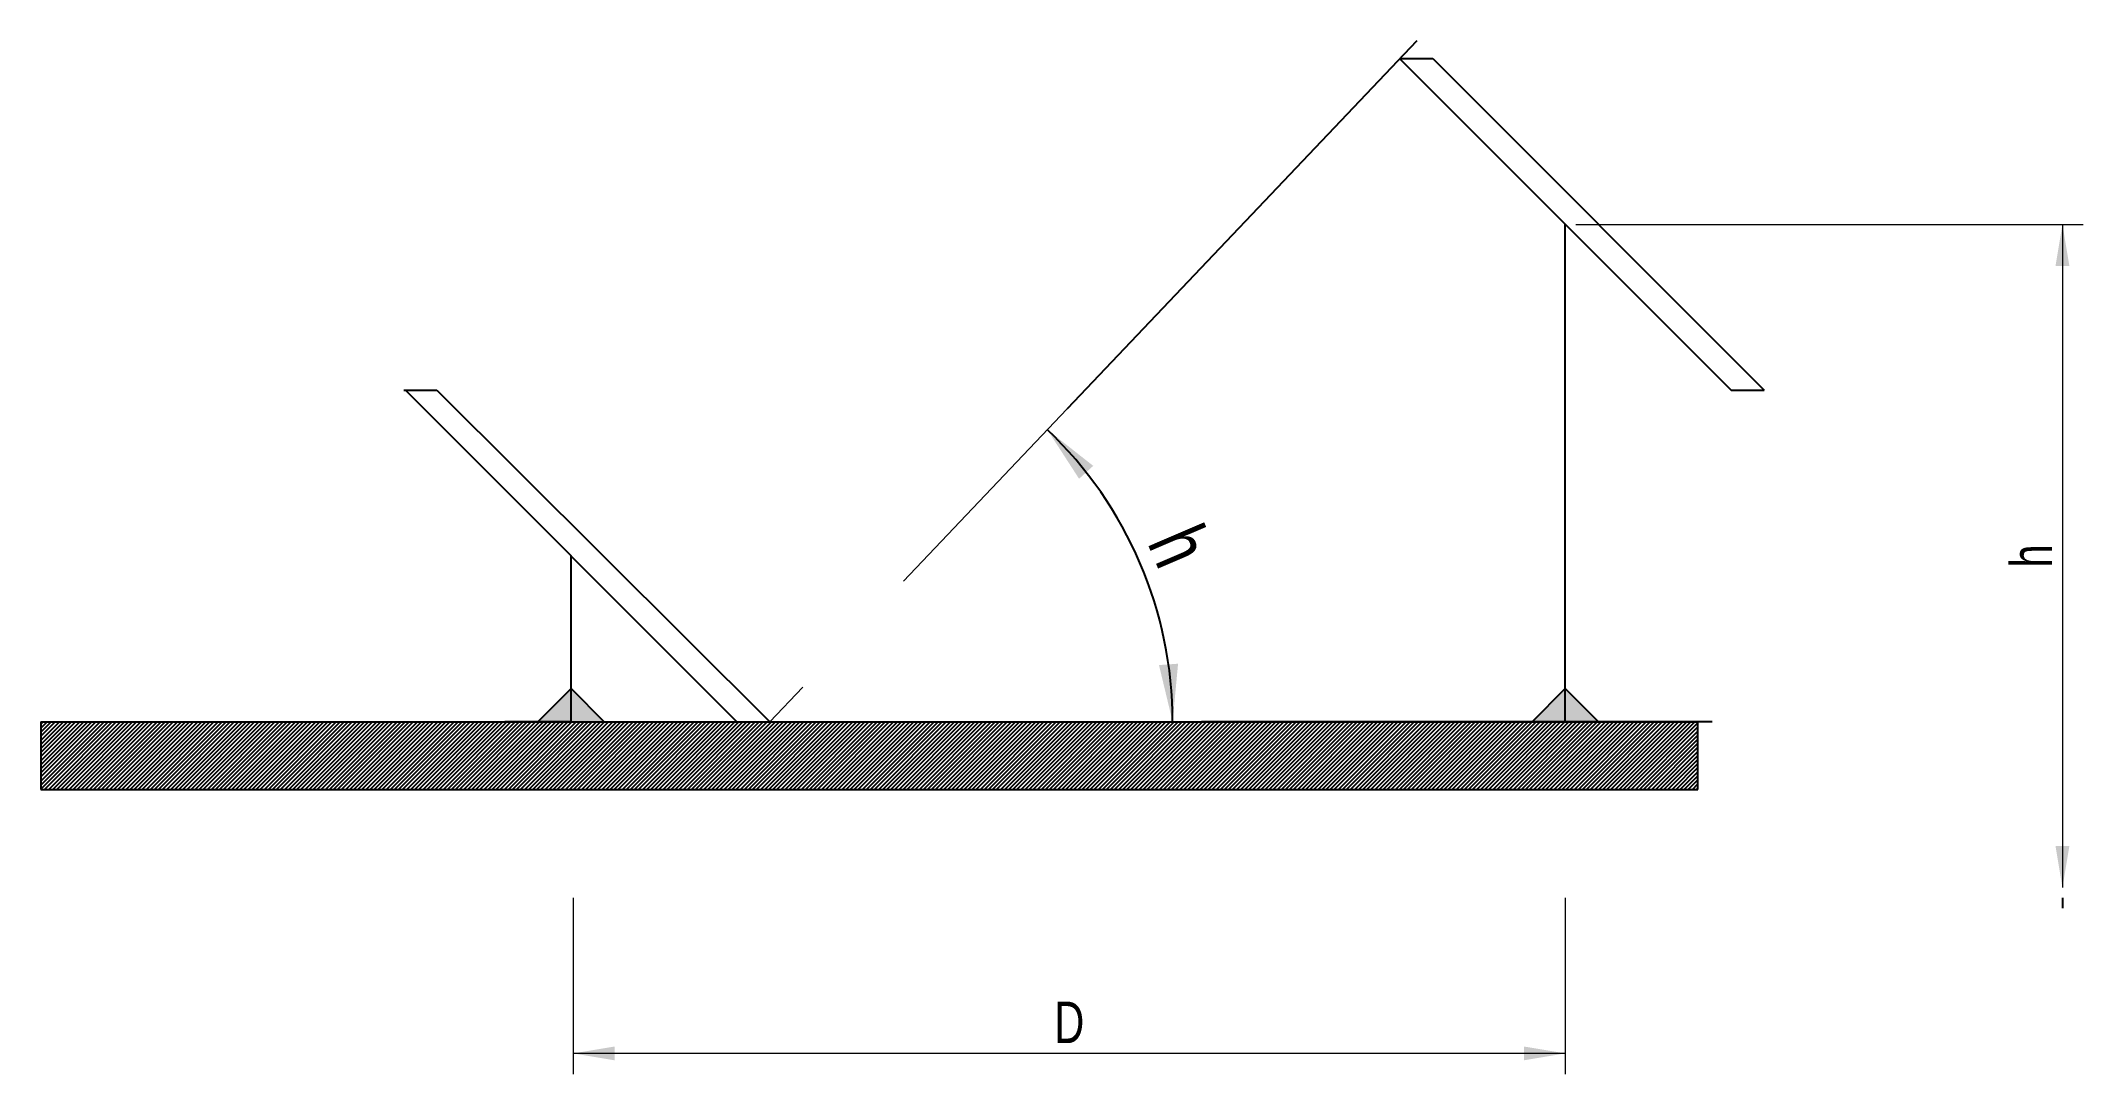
# Model space of a CAD drawing. Extents: x 48.6 to 137.3, y 60.8 to 105.6.
import ezdxf

# ---------------------------------------------------------------- set-up
doc = ezdxf.new("R2010")
doc.units = 0
doc.linetypes.add('DASHED', pattern=[19.05, 12.7, -6.35])
doc.layers.get('0').update_dxf_attribs({"linetype": 'CONTINUOUS', "lineweight": 25, "true_color": 0x000000})
doc.styles.get("Standard").update_dxf_attribs({"font": 'txt', "width": 0.75})

msp = doc.modelspace()

# ---------------------------------------------------------------- hatches: boundary and pattern name
for points in [[(70.16, 76.058), (71.6, 77.498), (73.04, 76.058)], [(113.36, 76.058), (114.8, 77.498), (116.24, 76.058)]]:
    msp.add_hatch(color=256).paths.add_polyline_path(points)
h = msp.add_hatch()
h.set_pattern_fill('iso03w100a', color=256, scale=0.072, angle=0.5236, style=0)
h.set_pattern_definition([(45, (0, 0), (-0.08838835, 0.08838835), [])])
h.paths.add_polyline_path([(48.56, 76.058), (120.56, 76.058), (120.56, 73.12), (48.56, 73.12)])

# ---------------------------------------------------------------- linework, layer by layer
for p, q in [((108.348, 105.629), (93.156, 89.646)), ((107.6, 104.858), (122, 90.458)), ((107.6, 104.858), (109.04, 104.858)), ((109.04, 104.858), (123.44, 90.458)), ((114.8, 76.058), (114.8, 97.658)), ((64.326, 90.458), (65.766, 90.458)), ((64.4, 90.458), (78.8, 76.058)), ((65.766, 90.458), (80.24, 76.058)), ((122, 90.458), (123.44, 90.458)), ((71.6, 76.058), (71.6, 83.258)), ((70.16, 76.058), (71.6, 77.498)), ((71.6, 77.498), (73.04, 76.058)), ((113.36, 76.058), (114.8, 77.498)), ((114.8, 77.498), (116.24, 76.058)), ((48.56, 76.058), (48.56, 73.12)), ((48.56, 76.058), (120.56, 76.058)), ((71.6, 76.058), (68.72, 76.058)), ((78.8, 76.058), (80.24, 76.058)), ((121.185, 76.058), (98.987, 76.058)), ((114.8, 76.058), (111.92, 76.058)), ((120.56, 73.12), (120.56, 76.058)), ((48.56, 73.12), (120.56, 73.12)), ((136.4, 68.408), (136.4, 67.958))]:
    msp.add_line(p, q)
at = {"linetype": 'DASHED', "lineweight": 18}
msp.add_line((107.918, 105.176), (80.24, 76.058), dxfattribs=at)
at = {"lineweight": 18}
for p, q in [((115.25, 97.658), (137.3, 97.658)), ((136.4, 97.658), (136.4, 68.858)), ((71.692, 68.408), (71.692, 60.758)), ((114.8, 68.408), (114.8, 60.758)), ((114.8, 61.658), (71.692, 61.658))]:
    msp.add_line(p, q, dxfattribs=at)
msp.add_arc((80.24, 76.058), 17.497, 0, 46.45317)
for points in [[(136.4, 97.658), (136.7, 95.858), (136.1, 95.858)], [(92.295, 88.74), (94.287, 87.173), (93.672, 86.612)], [(97.737, 76.058), (97.144, 78.522), (97.974, 78.581)], [(136.4, 68.858), (136.1, 70.658), (136.7, 70.658)], [(71.692, 61.658), (73.492, 61.957), (73.492, 61.358)], [(114.8, 61.658), (113, 61.358), (113, 61.957)]]:
    msp.add_solid(points)

# ---------------------------------------------------------------- texts
at = {"insert": (96.894, 83.204), "char_height": 2.5, "width": 30, "attachment_point": 8, "rotation": 293.227}
msp.add_mtext('h', dxfattribs=at)
at = {"lineweight": 18, "insert": (135.05, 83.258), "char_height": 1.8, "width": 21.6, "attachment_point": 5, "rotation": 90}
msp.add_mtext('h', dxfattribs=at)
at = {"lineweight": 18, "insert": (93.246, 63.008), "char_height": 1.8, "width": 21.6, "attachment_point": 5}
msp.add_mtext('D', dxfattribs=at)

doc.saveas('drawing.dxf')
